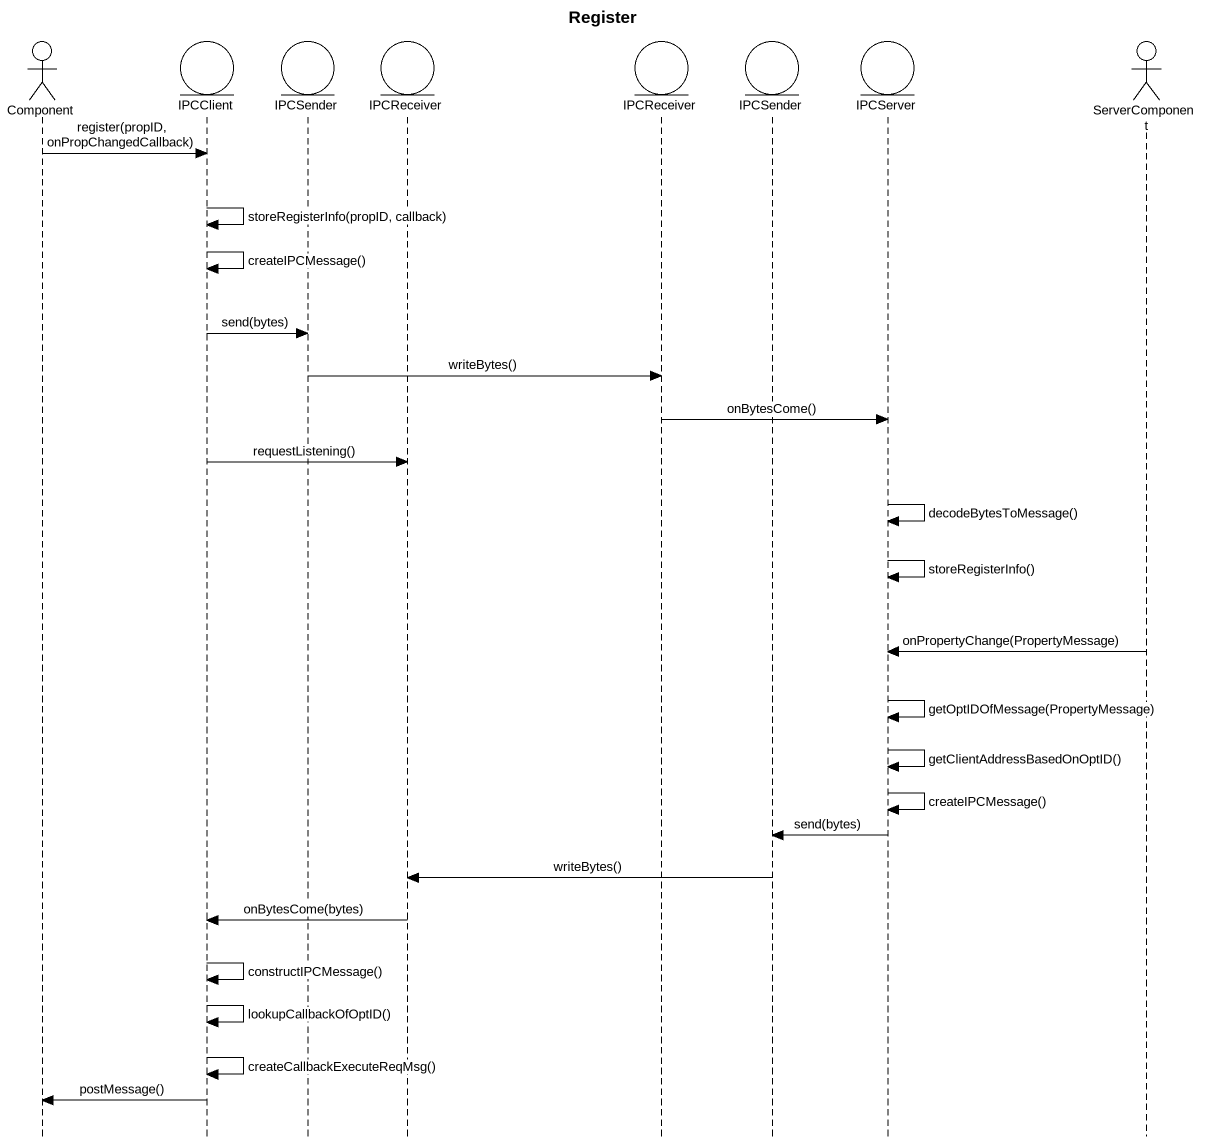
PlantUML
@startuml
title Register
hide footbox
actor "Component" as Component_
entity IPCClient
entity IPCSender
entity IPCReceiver
entity "IPCReceiver" as IPCReceiver_2
entity "IPCSender" as IPCSender_2
entity IPCServer
actor ServerComponent

Component_ -> IPCClient : register(propID, onPropChangedCallback)
IPCClient -> IPCClient : storeRegisterInfo(propID, callback)
IPCClient -> IPCClient : createIPCMessage()
IPCClient -> IPCSender : send(bytes)
IPCSender -> IPCReceiver_2 : writeBytes()
IPCReceiver_2 -> IPCServer : onBytesCome()
IPCClient -> IPCReceiver : requestListening()
IPCServer -> IPCServer : decodeBytesToMessage()
IPCServer -> IPCServer : storeRegisterInfo()
ServerComponent -> IPCServer : onPropertyChange(PropertyMessage)
IPCServer -> IPCServer : getOptIDOfMessage(PropertyMessage)
IPCServer -> IPCServer : getClientAddressBasedOnOptID()
IPCServer -> IPCServer : createIPCMessage()
IPCServer -> IPCSender_2 : send(bytes)
IPCSender_2 -> IPCReceiver : writeBytes()
IPCReceiver -> IPCClient : onBytesCome(bytes)
IPCClient -> IPCClient : constructIPCMessage()
IPCClient -> IPCClient : lookupCallbackOfOptID()
IPCClient -> IPCClient : createCallbackExecuteReqMsg()
IPCClient -> Component_ : postMessage()
@enduml
